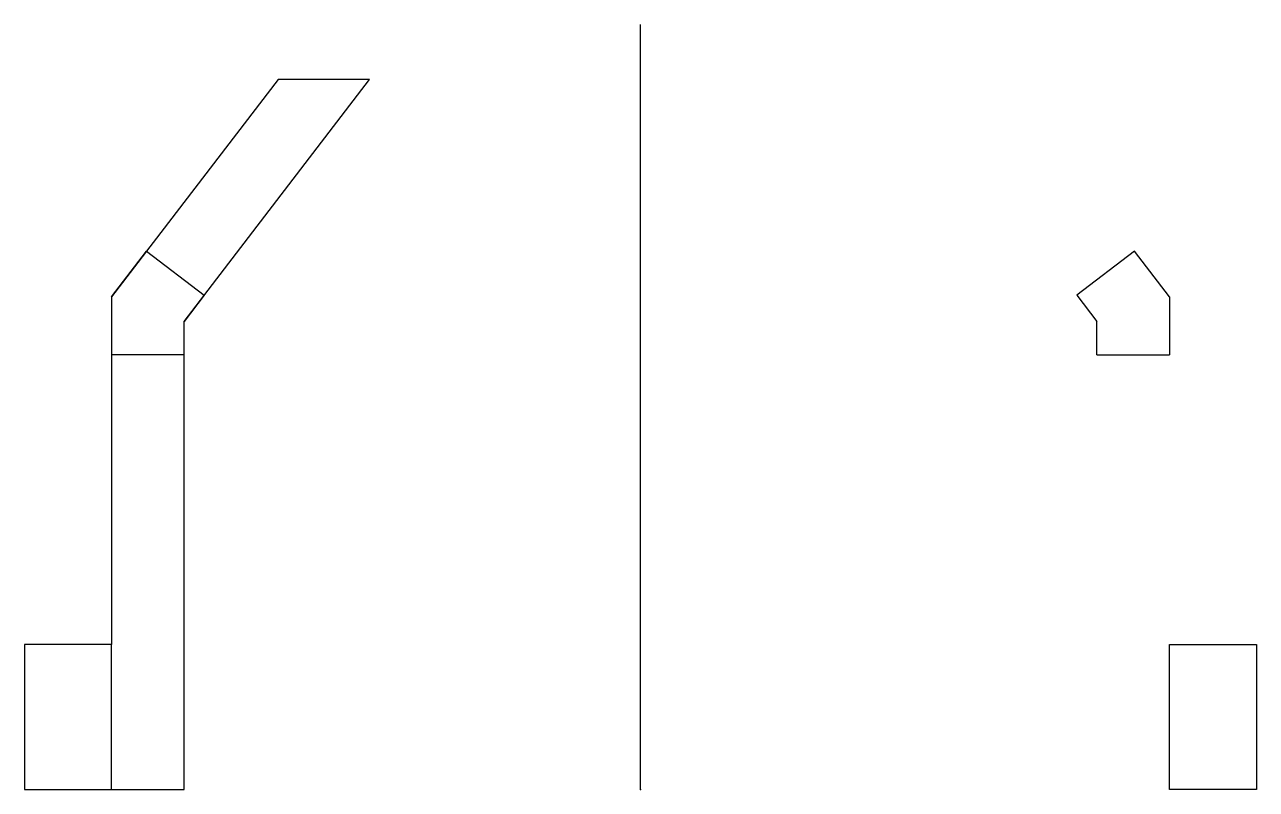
# Model space of a CAD drawing. Header units: millimetres. Extents: x -85 to 85, y 0 to 106.
import ezdxf

# ---------------------------------------------------------------- set-up
doc = ezdxf.new("R2010")
doc.units = ezdxf.units.MM
doc.layers.get('0').update_dxf_attribs({"linetype": 'CONTINUOUS'})

msp = doc.modelspace()

# ---------------------------------------------------------------- linework, layer by layer
for p, q in [((0, 0), (0, 105.59)), ((-73, 68), (-68.17, 74.3)), ((-68.17, 74.3), (-60.23, 68.22)), ((68.17, 74.3), (60.23, 68.22)), ((73, 68), (68.17, 74.3)), ((-73, 68), (-73, 60)), ((-60.23, 68.22), (-63, 64.61)), ((60.23, 68.22), (63, 64.61)), ((73, 68), (73, 60)), ((-63, 60), (-63, 64.61)), ((63, 60), (63, 64.61)), ((-63, 60), (-73, 60)), ((63, 60), (73, 60))]:
    msp.add_line(p, q)
for points in [[(-63, 64.61), (-37.4, 98), (-50, 98), (-73, 68), (-73, 20), (-85, 20), (-85, 0), (-63, 0)], [(-73, 20), (-85, 20), (-85, 0), (-73, 0)], [(73, 20), (85, 20), (85, 0), (73, 0)]]:
    msp.add_lwpolyline(points, close=True)
msp.add_point((0, 0))

doc.saveas('drawing.dxf')
